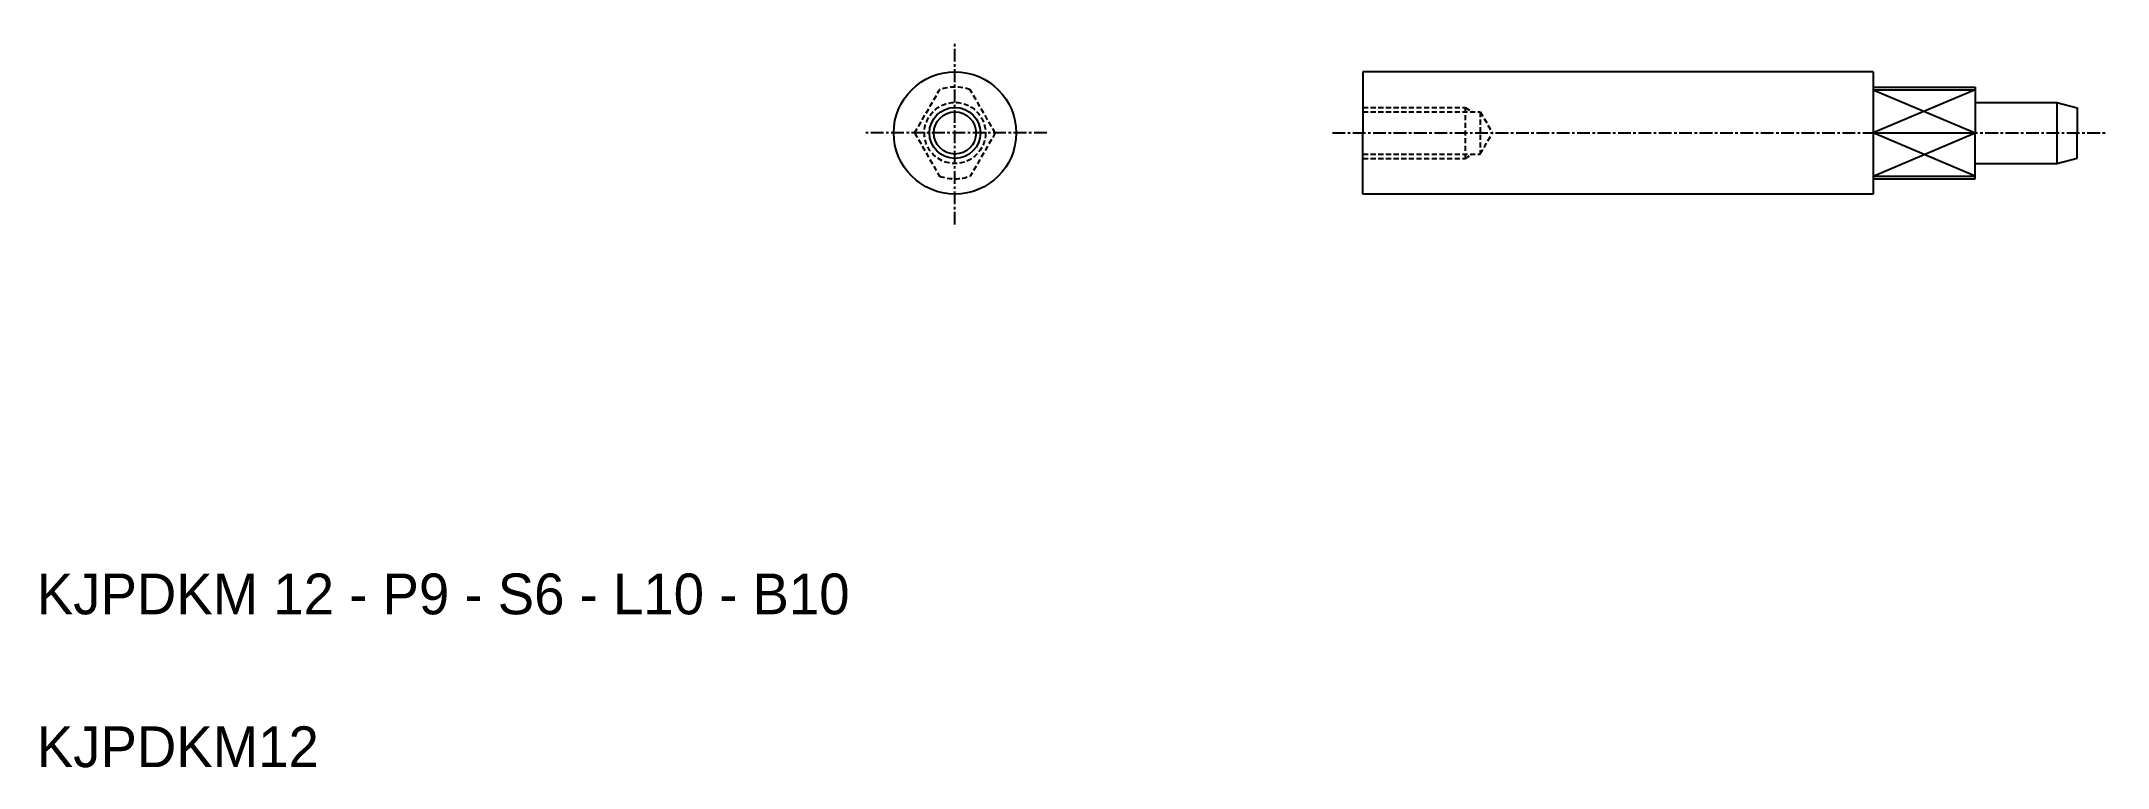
# Model space of a CAD drawing. Extents: x 10 to 213, y 10 to 81.
import ezdxf

# ---------------------------------------------------------------- set-up
doc = ezdxf.new("R2010")
doc.units = 0
doc.linetypes.add('CENTER', pattern=[2, 1.25, -0.25, 0.25, -0.25])
doc.linetypes.add('DASHED', pattern=[0.75, 0.5, -0.25])
doc.layers.get('0').update_dxf_attribs({"linetype": 'CONTINUOUS'})
doc.layers.add('CENTER', color=1, linetype='CENTER')

msp = doc.modelspace()

# ---------------------------------------------------------------- linework, layer by layer
at = {"color": 7, "linetype": 'CONTINUOUS'}
for p, q in [((140, 78.24), (140, 72.24)), ((190, 78.24), (140, 78.24)), ((190, 78.24), (190, 66.24)), ((190, 76.74), (200, 76.74)), ((190, 76.48), (200, 76.48)), ((200, 76.74), (200, 75.24)), ((200, 75.24), (200, 72.24)), ((200, 75.24), (208, 75.24)), ((208, 75.24), (210, 74.7)), ((208, 75.24), (208, 69.24)), ((210, 74.7), (210, 72.24)), ((140, 66.24), (140, 72.24)), ((200, 69.24), (200, 72.24)), ((210, 69.77), (210, 72.24)), ((200, 67.74), (200, 69.24)), ((200, 69.24), (208, 69.24)), ((208, 69.24), (210, 69.77)), ((190, 67.99), (200, 67.99)), ((190, 67.74), (200, 67.74)), ((190, 66.24), (140, 66.24))]:
    msp.add_line(p, q, dxfattribs=at)
at = {"color": 3, "linetype": 'DASHED'}
for p, q in [((96.05, 72.24), (98.5, 76.48)), ((103.95, 72.24), (101.5, 76.48)), ((140, 74.74), (150, 74.74)), ((140, 74.3), (151.5, 74.3)), ((150, 74.74), (150, 69.74)), ((150, 74.74), (150.66, 74.36)), ((151.5, 74.3), (151.5, 70.17)), ((151.5, 74.3), (152.69, 72.24)), ((96.05, 72.24), (98.5, 67.99)), ((103.95, 72.24), (101.5, 67.99)), ((151.5, 70.17), (152.69, 72.24)), ((140, 70.17), (151.5, 70.17)), ((140, 69.74), (150, 69.74)), ((150, 69.74), (150.66, 70.12))]:
    msp.add_line(p, q, dxfattribs=at)
at = {"color": 3, "linetype": 'CONTINUOUS'}
for p, q in [((200, 76.48), (190, 72.24)), ((190, 76.48), (200, 72.24)), ((190, 72.24), (200, 72.24)), ((200, 67.99), (190, 72.24)), ((190, 67.99), (200, 72.24))]:
    msp.add_line(p, q, dxfattribs=at)
at = {"color": 7, "linetype": 'CONTINUOUS'}
for radius in [6, 2.07]:
    msp.add_circle((100, 72.24), radius, dxfattribs=at)
at = {"color": 3, "linetype": 'DASHED'}
msp.add_circle((100, 72.24), 3, dxfattribs=at)
at = {"color": 3, "linetype": 'CONTINUOUS'}
msp.add_circle((100, 72.24), 2.5, dxfattribs=at)
at = {"color": 3, "linetype": 'DASHED'}
for start, end in [(70.5288, 109.4712), (250.5288, 289.4712)]:
    msp.add_arc((100, 72.24), 4.5, start, end, dxfattribs=at)
at = {"layer": 'CENTER', "color": 1, "linetype": 'CENTER'}
for p, q in [((100, 63.24), (100, 81.24)), ((109, 72.24), (91, 72.24)), ((137, 72.24), (213, 72.24))]:
    msp.add_line(p, q, dxfattribs=at)

# ---------------------------------------------------------------- texts
at = {"color": 7, "linetype": 'CONTINUOUS'}
for s, p in [('KJPDKM 12 - P9 - S6 - L10 - B10', (10, 25)), ('KJPDKM12', (10, 10))]:
    msp.add_text(s, height=4, dxfattribs=at).set_placement(p)

doc.saveas('drawing.dxf')
